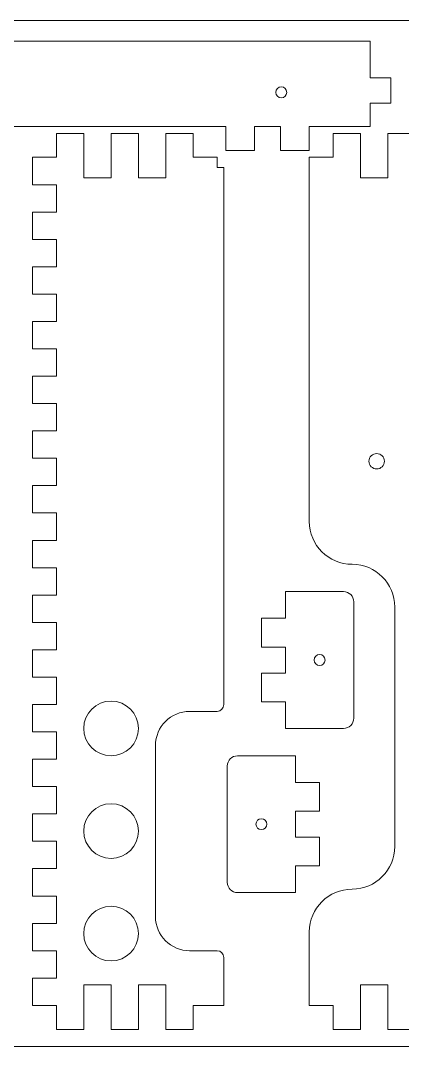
# Model space of a CAD drawing. Header units: millimetres. Extents: x -450 to 150, y -660 to -360.
# Drawn here: x -249.5 to -137.7, y -660 to -360 of the extents above; entities that cross this region are included whole.
import ezdxf

# ---------------------------------------------------------------- set-up
doc = ezdxf.new("R2010")
doc.units = ezdxf.units.MM
doc.layers.add('Cut', color=1, linetype='Continuous', lineweight=0, true_color=0xff0000)

msp = doc.modelspace()

# ---------------------------------------------------------------- linework, layer by layer
at = {"layer": 'Cut'}
for p, q in [((-450, -360), (150, -360)), ((-147.2, -366), (-441.2, -366)), ((-147.2, -366), (-147.2, -376.8)), ((-147.2, -376.8), (-141.2, -376.8)), ((-141.2, -376.8), (-141.2, -384.2)), ((-147.2, -384.2), (-147.2, -391)), ((-141.2, -384.2), (-147.2, -384.2)), ((-277, -391), (-189.4, -391)), ((-239, -400), (-239, -393)), ((-239, -393), (-231, -393)), ((-231, -393), (-231, -406)), ((-223, -406), (-223, -393)), ((-223, -393), (-215, -393)), ((-215, -393), (-215, -406)), ((-207, -406), (-207, -393)), ((-207, -393), (-199, -393)), ((-199, -393), (-199, -400)), ((-189.4, -391), (-189.4, -398)), ((-181, -391), (-173.4, -391)), ((-181, -398), (-181, -391)), ((-173.4, -391), (-173.4, -398)), ((-165, -391), (-157.4, -391)), ((-165, -398), (-165, -391)), ((-158, -400), (-158, -393)), ((-158, -393), (-150, -393)), ((-157.4, -391), (-147.2, -391)), ((-150, -393), (-150, -406)), ((-142, -406), (-142, -393)), ((-142, -393), (-134, -393)), ((-189.4, -398), (-181, -398)), ((-173.4, -398), (-165, -398)), ((-246, -408), (-246, -400)), ((-246, -400), (-239, -400)), ((-199, -400), (-192, -400)), ((-192, -403), (-192, -400)), ((-165, -400), (-158, -400)), ((-165, -506.5), (-165, -400)), ((-165, -402), (-165, -402)), ((-190, -403), (-192, -403)), ((-190, -403), (-190, -560)), ((-239, -408), (-246, -408)), ((-239, -416), (-239, -408)), ((-231, -406), (-223, -406)), ((-215, -406), (-207, -406)), ((-150, -406), (-142, -406)), ((-246, -424), (-246, -416)), ((-246, -416), (-239, -416)), ((-239, -424), (-246, -424)), ((-239, -432), (-239, -424)), ((-246, -440), (-246, -432)), ((-246, -432), (-239, -432)), ((-239, -440), (-246, -440)), ((-239, -448), (-239, -440)), ((-246, -456), (-246, -448)), ((-246, -448), (-239, -448)), ((-239, -456), (-246, -456)), ((-239, -464), (-239, -456)), ((-246, -472), (-246, -464)), ((-246, -464), (-239, -464)), ((-239, -472), (-246, -472)), ((-239, -480), (-239, -472)), ((-246, -488), (-246, -480)), ((-246, -480), (-239, -480)), ((-239, -488), (-246, -488)), ((-239, -496), (-239, -488)), ((-246, -504), (-246, -496)), ((-246, -496), (-239, -496)), ((-239, -504), (-246, -504)), ((-239, -512), (-239, -504)), ((-246, -520), (-246, -512)), ((-246, -512), (-239, -512)), ((-239, -520), (-246, -520)), ((-239, -528), (-239, -520)), ((-246, -536), (-246, -528)), ((-246, -528), (-239, -528)), ((-172, -527), (-172, -534.8)), ((-172, -527), (-155, -527)), ((-152, -530), (-152, -564)), ((-140, -601.5), (-140, -531.5)), ((-239, -536), (-246, -536)), ((-239, -544), (-239, -536)), ((-172, -534.8), (-179, -534.8)), ((-179, -534.8), (-179, -543.2)), ((-246, -552), (-246, -544)), ((-246, -544), (-239, -544)), ((-179, -543.2), (-172, -543.2)), ((-172, -543.2), (-172, -550.8)), ((-239, -552), (-246, -552)), ((-239, -560), (-239, -552)), ((-172, -550.8), (-179, -550.8)), ((-179, -550.8), (-179, -559.2)), ((-246, -568), (-246, -560)), ((-246, -560), (-239, -560)), ((-179, -559.2), (-172, -559.2)), ((-172, -559.2), (-172, -567)), ((-192, -562), (-200, -562)), ((-172, -567), (-155, -567)), ((-239, -568), (-246, -568)), ((-239, -576), (-239, -568)), ((-210, -572), (-210, -622)), ((-246, -584), (-246, -576)), ((-246, -576), (-239, -576)), ((-169, -575), (-186, -575)), ((-169, -575), (-169, -582.8)), ((-189, -578), (-189, -612)), ((-239, -584), (-246, -584)), ((-239, -592), (-239, -584)), ((-169, -582.8), (-162, -582.8)), ((-162, -582.8), (-162, -591.2)), ((-246, -600), (-246, -592)), ((-246, -592), (-239, -592)), ((-169, -591.2), (-169, -598.8)), ((-162, -591.2), (-169, -591.2)), ((-239, -600), (-246, -600)), ((-239, -608), (-239, -600)), ((-169, -598.8), (-162, -598.8)), ((-162, -598.8), (-162, -607.2)), ((-246, -616), (-246, -608)), ((-246, -608), (-239, -608)), ((-169, -607.2), (-169, -615)), ((-162, -607.2), (-169, -607.2)), ((-169, -615), (-186, -615)), ((-239, -616), (-246, -616)), ((-239, -624), (-239, -616)), ((-246, -632), (-246, -624)), ((-246, -624), (-239, -624)), ((-165, -648), (-165, -626.5)), ((-239, -632), (-246, -632)), ((-239, -640), (-239, -632)), ((-200, -632), (-192, -632)), ((-190, -634), (-190, -648)), ((-246, -648), (-246, -640)), ((-246, -640), (-239, -640)), ((-231, -642), (-231, -655)), ((-223, -642), (-231, -642)), ((-223, -655), (-223, -642)), ((-215, -642), (-215, -655)), ((-207, -642), (-215, -642)), ((-207, -655), (-207, -642)), ((-150, -642), (-150, -655)), ((-142, -642), (-150, -642)), ((-142, -655), (-142, -642)), ((-239, -648), (-246, -648)), ((-239, -655), (-239, -648)), ((-199, -648), (-199, -655)), ((-190, -648), (-199, -648)), ((-158, -648), (-165, -648)), ((-158, -655), (-158, -648)), ((-231, -655), (-239, -655)), ((-215, -655), (-223, -655)), ((-199, -655), (-207, -655)), ((-150, -655), (-158, -655)), ((-134, -655), (-142, -655)), ((-450, -660), (150, -660))]:
    msp.add_line(p, q, dxfattribs=at)
for centre, radius in [((-173.2, -381), 1.6), ((-145.3, -488.88), 2.25), ((-162, -547), 1.6), ((-223, -567), 8), ((-223, -597), 8), ((-179, -595), 1.6), ((-223, -627), 8)]:
    msp.add_circle(centre, radius, dxfattribs=at)
for centre, radius, start, end in [((-152.5, -506.5), 12.5, 180, 270), ((-152.5, -531.5), 12.5, 0, 90), ((-155, -530), 3, 0, 90), ((-192, -560), 2, 270, 0), ((-200, -572), 10, 90, 180), ((-155, -564), 3, 270, 0), ((-186, -578), 3, 90, 180), ((-152.5, -601.5), 12.5, 270, 0), ((-186, -612), 3, 180, 270), ((-152.5, -626.5), 12.5, 90, 180), ((-200, -622), 10, 180, 270), ((-192, -634), 2, 0, 90)]:
    msp.add_arc(centre, radius, start, end, dxfattribs=at)

doc.saveas('drawing.dxf')
